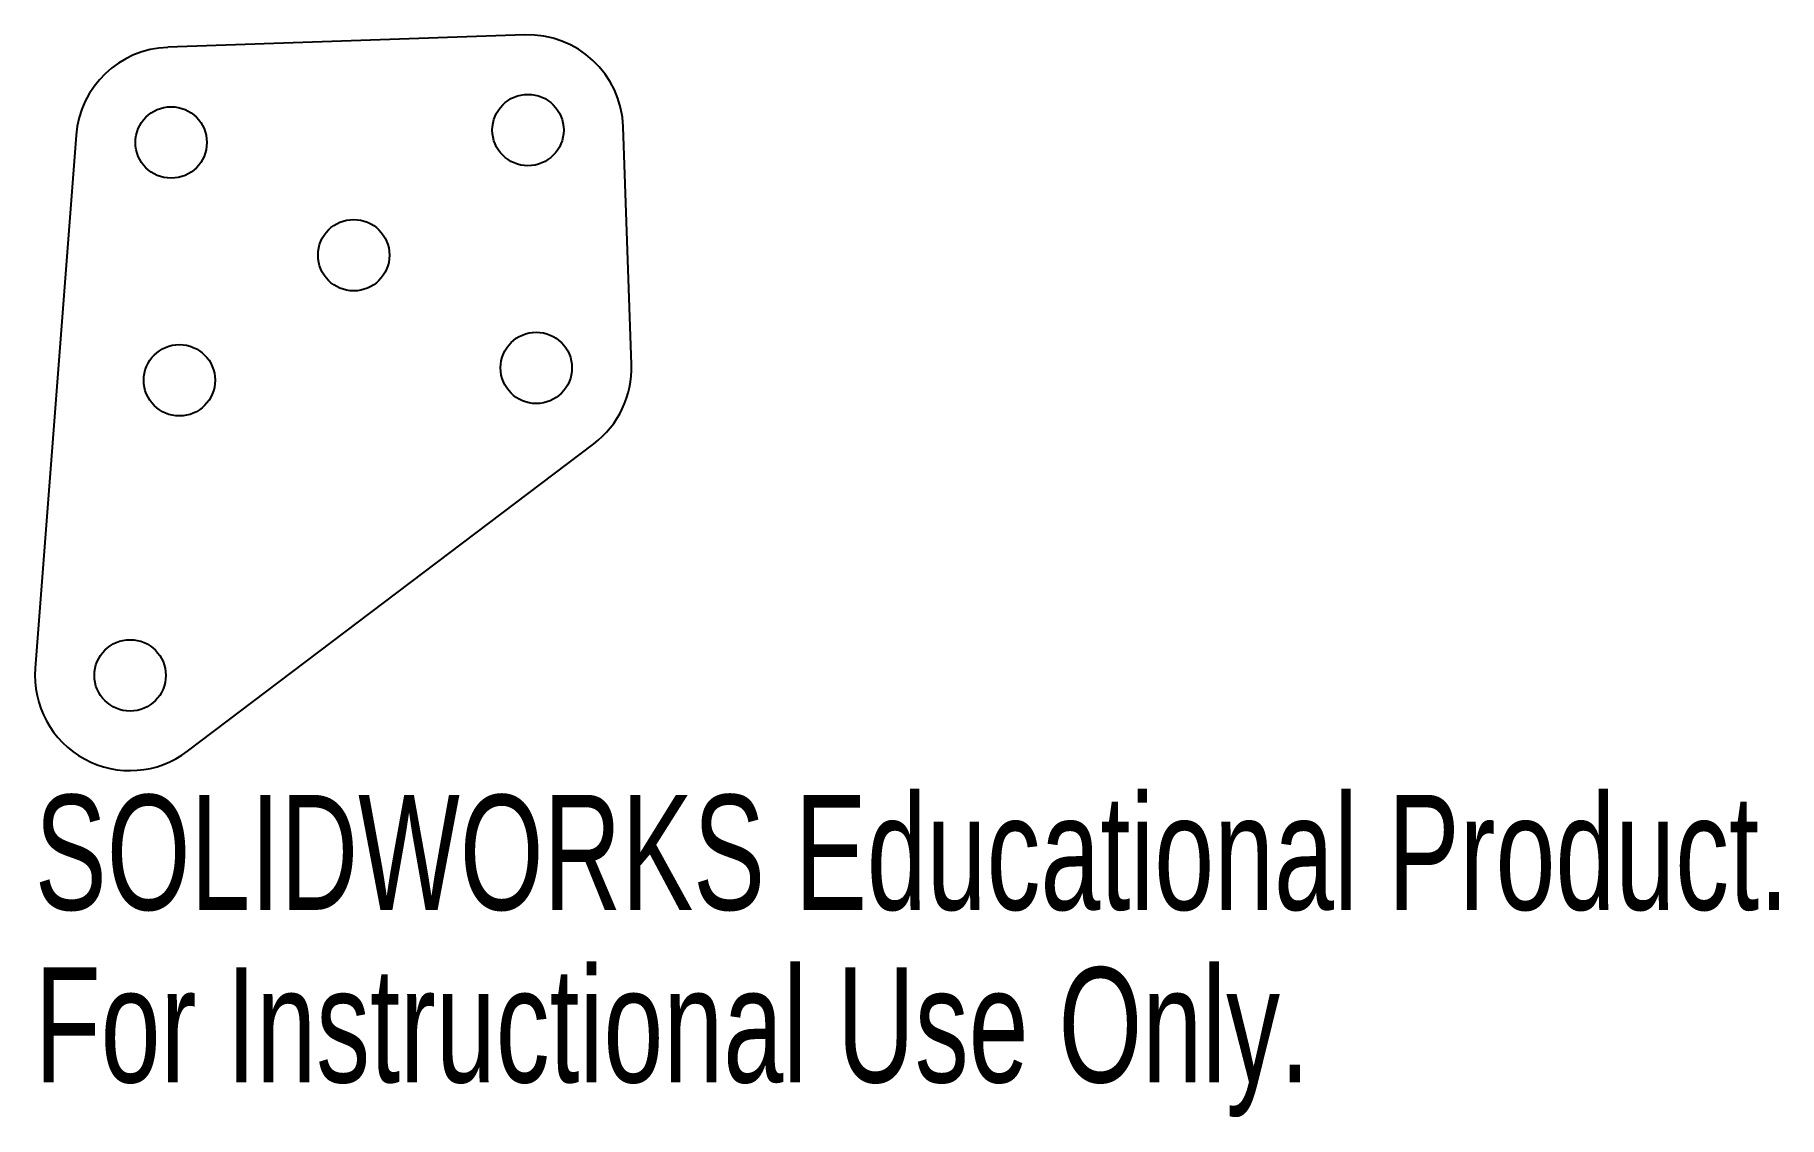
# Model space of a CAD drawing. Header units: millimetres. Extents: x -44.7 to 28.6, y -33.1 to 12.3.
import ezdxf

# ---------------------------------------------------------------- set-up
doc = ezdxf.new("R2010")
doc.units = ezdxf.units.MM
doc.styles.add('SLDTEXTSTYLE0', font='TXT', dxfattribs={"width": 0.7})

msp = doc.modelspace()

# ---------------------------------------------------------------- linework, layer by layer
at = {"color": 7, "linetype": 'Continuous', "lineweight": 25}
for p, q in [((-24.122, 12.34), (-39.113, 11.819)), ((-42.962, 8.128), (-44.685, -14.266)), ((-19.638, -1.512), (-19.985, 8.482)), ((-38.282, -17.761), (-21.22, -4.84))]:
    msp.add_line(p, q, dxfattribs=at)
for centre in [(-23.983, 8.343), (-38.974, 7.821), (-31.304, 3.085), (-38.626, -2.172), (-23.635, -1.651), (-40.697, -14.572)]:
    msp.add_circle(centre, 1.5, dxfattribs=at)
for centre, start, end in [((-38.974, 7.821), 91.99077, 175.60002), ((-23.983, 8.343), 1.99077, 91.99077), ((-23.635, -1.651), 307.13743, 1.99077), ((-40.697, -14.572), 175.60002, 307.13743)]:
    msp.add_arc(centre, 4, start, end, dxfattribs=at)

# ---------------------------------------------------------------- texts
at = {"color": 7, "linetype": 'Continuous', "char_height": 4.83362, "attachment_point": 1, "style": 'SLDTEXTSTYLE0'}
for s, insert in [('SOLIDWORKS Educational Product.', (-44.697, -19.592)), ('For Instructional Use Only.', (-44.697, -26.842))]:
    msp.add_mtext(s, dxfattribs=dict(at, insert=insert))

doc.saveas('drawing.dxf')
